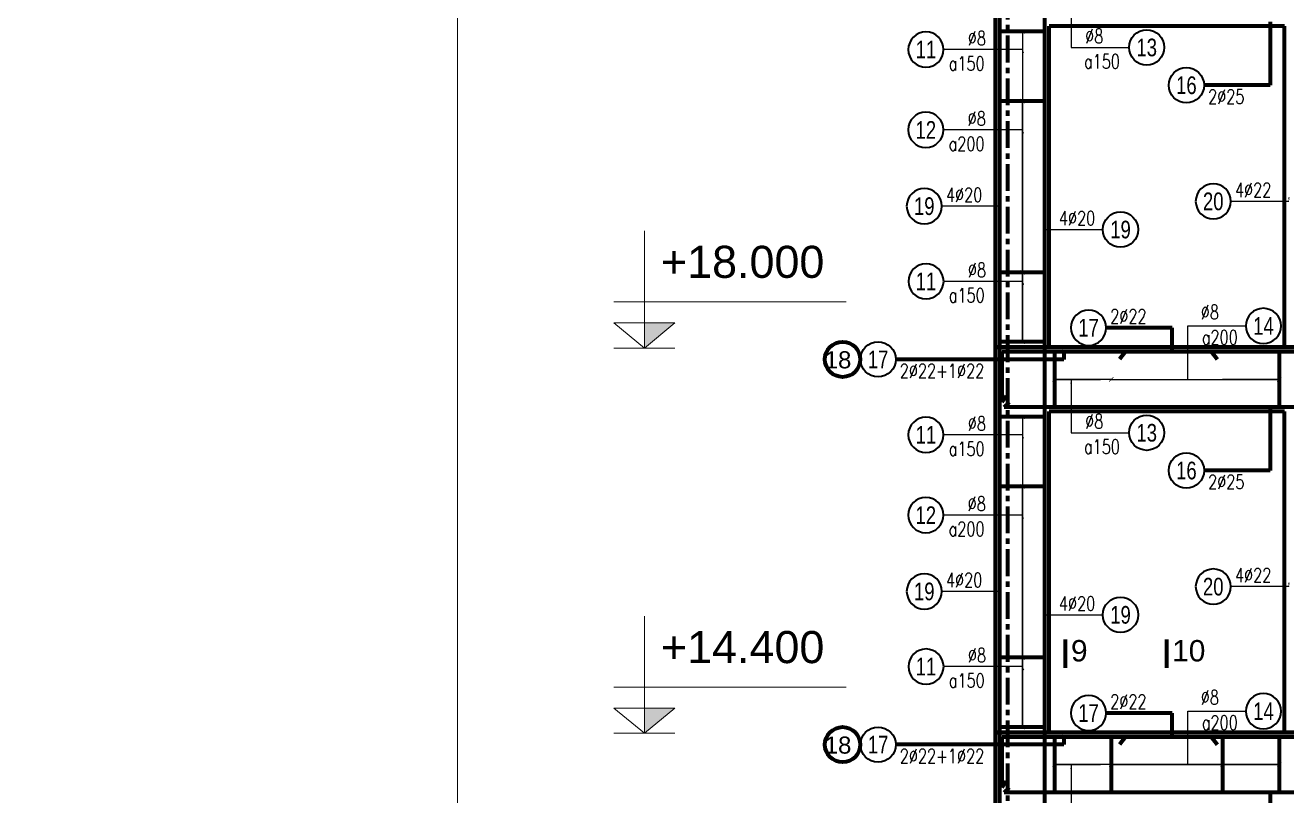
# Model space of a CAD drawing. Header units: millimetres. Extents: x 0 to 8478784, y 0 to 684185.
# Drawn here: x 3852944 to 3867676, y 368277 to 377277 of the extents above; entities that cross this region are included whole.
import ezdxf
from ezdxf.enums import TextEntityAlignment as Align

# ---------------------------------------------------------------- set-up
doc = ezdxf.new("R2010")
doc.units = ezdxf.units.MM
doc.header["$LTSCALE"] = 5000
doc.header["$MEASUREMENT"] = 0
doc.linetypes.add('CENTER', pattern=[2, 1.25, -0.25, 0.25, -0.25])
for name, color, linetype, lineweight in [('00-XMT.Axes', 22, 'CENTER', 15), ('00-XMT.Text', 4, 'Continuous', 20), ('02-XMT.Beams', 94, 'Continuous', 25), ('02-XMT.Beams-Text', 7, 'Continuous', 20), ('02-XMT.Reinforcement', 1, 'Continuous', 40), ('03-XMT.Stirrup', 3, 'Continuous', 25), ('NET KY HIEU', 31, 'Continuous', 20), ('net thay', 7, 'Continuous', 15), ('THEP', 1, 'Continuous', 35)]:
    doc.layers.add(name, color=color, linetype=linetype, lineweight=lineweight)
doc.styles.add('CHU THUONG', font='chhbg.shx', dxfattribs={"width": 0.8, "height": 220})
doc.styles.add('huan-vnari', font='VNARIAL.TTF', dxfattribs={"height": 300})
doc.styles.add('romans.shx', font='romans.shx', dxfattribs={"width": 0.75, "bigfont": 'vns.shx'})
doc.styles.add('S1', font='VHARIAL.TTF', dxfattribs={"height": 200})
doc.styles.add('VNARIALH', font='VHARIAL.TTF')
doc.styles.add('vnsimli 0.7', font='vnsimli.shx', dxfattribs={"width": 0.75})
doc.dimstyles.new('XMT 1-1-100', dxfattribs={"dimscale": 100, "dimtxt": 2.5, "dimasz": 1, "dimexe": 1, "dimexo": 0, "dimgap": 0.5, "dimtad": 1, "dimdec": 0, "dimzin": 0, "dimdsep": 46, "dimtxsty": 'vnsimli 0.7', "dimblk": 'ARCHTICK', "dimcen": 1.5, "dimdle": 1, "dimclrd": 8, "dimclre": 8, "dimclrt": 116, "dimadec": 0, "dimazin": 0, "dimtfac": 1, "dimtdec": 0, "dimtofl": 0, "dimtmove": 0, "dimatfit": 3, "dimfxl": 0.18, "dimtolj": 1, "dimtzin": 0, "dimarcsym": 0})

# ---------------------------------------------------------------- blocks, each defined once
blk = doc.blocks.new('cot')
at = {"layer": 'NET KY HIEU', "color": 7}
for p, q in [((0, 615), (0, 0)), ((1060, 242.6), (-160.4, 242.6)), ((0, 0), (-159.9, 132.6)), ((159.9, 132.6), (-159.9, 132.6)), ((0, 0), (159.9, 132.6))]:
    blk.add_line(p, q, dxfattribs=at)
at = {"layer": 'NET KY HIEU', "color": 1, "ltscale": 600}
blk.add_line((160.4, 0), (-160.4, 0), dxfattribs=at)
at = {"layer": 'NET KY HIEU', "ltscale": 600}
blk.add_solid([(0, 0), (0, 132.6), (159.9, 132.6)], dxfattribs=at)
at = {"layer": 'NET KY HIEU', "color": 3, "style": 'CHU THUONG', "width": 0.8}
blk.add_attdef('%%P0.000', text='', height=220, dxfattribs=at).set_placement((86.9, 452.6), align=Align.MIDDLE_LEFT)
blk = doc.blocks.new('_ArchTick')
at = {"color": 0, "linetype": 'ByBlock', "const_width": 0.15}
blk.add_lwpolyline([(-0.5, -0.5), (0.5, 0.5)], dxfattribs=at)
blk = doc.blocks.new('dk2')
at = {"color": 8}
blk.add_circle((312, 0), 312, dxfattribs=at)
at = {"layer": '00-XMT.Text', "color": 3, "style": 'romans.shx', "width": 0.75}
for tag, p in [('DK', (-678, 106)), ('KC', (-797, -372))]:
    blk.add_attdef(tag, p, '', height=250, dxfattribs=at)
at = {"layer": '00-XMT.Text', "color": 7, "style": 'VNARIALH', "width": 0.75}
blk.add_attdef('SH', text='', height=312, dxfattribs=at).set_placement((312, 0), align=Align.MIDDLE)

msp = doc.modelspace()

# ---------------------------------------------------------------- linework, layer by layer
at = {"layer": '00-XMT.Axes', "color": 8, "lineweight": 100, "ltscale": 0.05}
msp.add_line((3864414, 387655.8), (3864414, 351015.8), dxfattribs=at)
at = {"layer": '02-XMT.Beams', "color": 2, "lineweight": 100}
for p, q in [((3864276.5, 351015.8), (3864276.5, 387015.8)), ((3864901.5, 373515.8), (3864901.5, 377265.8)), ((3864901.5, 373515.8), (3864901.5, 377265.8)), ((3867651.5, 377265.8), (3864901.5, 377265.8)), ((3864901.5, 373515.8), (3864901.5, 377265.8)), ((3867651.5, 377265.8), (3864901.5, 377265.8)), ((3864901.5, 373515.8), (3864901.5, 377265.8)), ((3867651.5, 377265.8), (3864901.5, 377265.8)), ((3867651.5, 373515.8), (3867651.5, 377265.8)), ((3867651.5, 373515.8), (3867651.5, 377265.8)), ((3867651.5, 373515.8), (3867651.5, 377265.8)), ((3864851.5, 376390.8), (3864326.5, 376390.8)), ((3864851.5, 374390.8), (3864326.5, 374390.8)), ((3877301.5, 373515.8), (3864276.5, 373515.8)), ((3877301.5, 373515.8), (3864276.5, 373515.8)), ((3864851.5, 373578.2), (3864326.5, 373578.2)), ((3867651.5, 373515.8), (3864901.5, 373515.8)), ((3867651.5, 373515.8), (3864901.5, 373515.8)), ((3864901.5, 369015.8), (3864901.5, 372765.8)), ((3867651.5, 372765.8), (3864901.5, 372765.8)), ((3864901.5, 369015.8), (3864901.5, 372765.8)), ((3867651.5, 372765.8), (3864901.5, 372765.8)), ((3864901.5, 369015.8), (3864901.5, 372765.8)), ((3867651.5, 372765.8), (3864901.5, 372765.8)), ((3867651.5, 369015.8), (3867651.5, 372765.8)), ((3867651.5, 369015.8), (3867651.5, 372765.8)), ((3867651.5, 369015.8), (3867651.5, 372765.8)), ((3864851.5, 371890.8), (3864326.5, 371890.8)), ((3864851.5, 369890.8), (3864326.5, 369890.8)), ((3864851.5, 369078.2), (3864326.5, 369078.2)), ((3877301.5, 369015.8), (3864276.5, 369015.8)), ((3877301.5, 369015.8), (3864276.5, 369015.8)), ((3867651.5, 369015.8), (3864901.5, 369015.8)), ((3867651.5, 369015.8), (3864901.5, 369015.8))]:
    msp.add_line(p, q, dxfattribs=at)
at = {"layer": '02-XMT.Beams', "color": 8, "lineweight": 100}
for p, q in [((3864276.5, 373515.8), (3877301.5, 373515.8)), ((3864276.5, 369015.8), (3877301.5, 369015.8))]:
    msp.add_line(p, q, dxfattribs=at)
at = {"layer": '02-XMT.Beams', "linetype": 'Continuous', "lineweight": 15}
msp.add_lwpolyline([(3857991, 346603.5), (3857991, 388603.5), (3887691, 388603.5), (3887691, 346603.5)], close=True, dxfattribs=at)
at = {"layer": '02-XMT.Beams', "lineweight": 100}
for centre in [(3862489.7, 373374.5), (3862489.7, 368874.5)]:
    msp.add_circle(centre, 206.2, dxfattribs=at)
at = {"layer": '02-XMT.Beams-Text', "lineweight": 100}
for p, q in [((3867481.5, 377315.8), (3867481.5, 376576.5)), ((3867481.5, 376576.5), (3866710.4, 376576.5)), ((3866338.8, 373744), (3865567.7, 373744)), ((3866338.8, 373465.8), (3866338.8, 373744)), ((3865074, 373374.5), (3863109.9, 373374.5)), ((3865074, 373465.8), (3865074, 373374.5)), ((3867481.5, 372815.8), (3867481.5, 372076.5)), ((3867481.5, 372076.5), (3866710.4, 372076.5)), ((3865090.2, 370102.6), (3865090.2, 369770.8)), ((3866271.5, 370102.6), (3866271.5, 369770.8)), ((3866338.8, 369244), (3865567.7, 369244)), ((3866338.8, 368965.8), (3866338.8, 369244)), ((3865074, 368965.8), (3865074, 368874.5)), ((3865074, 368874.5), (3863109.9, 368874.5)), ((3867481.5, 368315.8), (3867481.5, 367576.5))]:
    msp.add_line(p, q, dxfattribs=at)
at = {"layer": '02-XMT.Reinforcement', "lineweight": 100}
for p, q in [((3864326.5, 351015.8), (3864326.5, 386965.8)), ((3864851.5, 351015.8), (3864851.5, 386965.8)), ((3864351.5, 372875.1), (3864351.5, 373465.8)), ((3864351.5, 373465.8), (3877251.5, 373465.8)), ((3864351.5, 372875.1), (3864351.5, 373465.8)), ((3864351.5, 373465.8), (3877251.5, 373465.8)), ((3864351.5, 372875.1), (3864351.5, 373465.8)), ((3864351.5, 373465.8), (3877251.5, 373465.8)), ((3865794.3, 373465.8), (3865724.3, 373377)), ((3866793.2, 373465.8), (3866863.2, 373377)), ((3864351.5, 372875.1), (3864402.8, 372948.9)), ((3864351.5, 372875.1), (3864402.8, 372948.9)), ((3864351.5, 372875.1), (3864402.8, 372948.9)), ((3864376.5, 372815.8), (3864439.6, 372874.5)), ((3864376.5, 372815.8), (3864439.6, 372874.5)), ((3864376.5, 372815.8), (3864439.6, 372874.5)), ((3877201.5, 372815.8), (3864376.5, 372815.8)), ((3877201.5, 372815.8), (3864376.5, 372815.8)), ((3877201.5, 372815.8), (3864376.5, 372815.8)), ((3864351.5, 368375.1), (3864351.5, 368965.8)), ((3864351.5, 368965.8), (3877251.5, 368965.8)), ((3864351.5, 368375.1), (3864351.5, 368965.8)), ((3864351.5, 368965.8), (3877251.5, 368965.8)), ((3864351.5, 368375.1), (3864351.5, 368965.8)), ((3864351.5, 368965.8), (3877251.5, 368965.8)), ((3865794.3, 368965.8), (3865724.3, 368877)), ((3866793.2, 368965.8), (3866863.2, 368877)), ((3864351.5, 368375.1), (3864402.8, 368448.9)), ((3864351.5, 368375.1), (3864402.8, 368448.9)), ((3864351.5, 368375.1), (3864402.8, 368448.9)), ((3864376.5, 368315.8), (3864439.6, 368374.5)), ((3864376.5, 368315.8), (3864439.6, 368374.5)), ((3864376.5, 368315.8), (3864439.6, 368374.5)), ((3877201.5, 368315.8), (3864376.5, 368315.8)), ((3877201.5, 368315.8), (3864376.5, 368315.8)), ((3877201.5, 368315.8), (3864376.5, 368315.8))]:
    msp.add_line(p, q, dxfattribs=at)
at = {"layer": '03-XMT.Stirrup', "lineweight": 100}
for p, q in [((3864851.5, 377203.2), (3864326.5, 377203.2)), ((3864964, 373465.8), (3864964, 372815.8)), ((3867589, 373465.8), (3867589, 372815.8)), ((3864851.5, 372703.2), (3864326.5, 372703.2)), ((3864964, 368965.8), (3864964, 368315.8)), ((3865626.5, 368965.8), (3865626.5, 368315.8)), ((3866926.5, 368965.8), (3866926.5, 368315.8)), ((3867589, 368965.8), (3867589, 368315.8))]:
    msp.add_line(p, q, dxfattribs=at)
at = {"layer": 'net thay', "linetype": 'CENTER', "lineweight": 15}
msp.add_circle((3911642, 421190.5), 262994, dxfattribs=at)

# ---------------------------------------------------------------- block references
at = {"layer": '02-XMT.Beams-Text', "lineweight": 100, "xscale": 46.875, "yscale": 46.875, "zscale": 46.875}
for p, rotation in [((3865074, 373465.8), 90), ((3866338.8, 373465.8), 270), ((3867481.5, 372815.8), 90), ((3865074, 368965.8), 90), ((3866338.8, 368965.8), 270), ((3867481.5, 368315.8), 90)]:
    msp.add_blockref('_ArchTick', p, dxfattribs=dict(at, rotation=rotation))
at = {"layer": 'NET KY HIEU', "linetype": 'Continuous'}
ref = msp.add_blockref('cot', (3860175, 373507), dxfattribs=dict(at, xscale=2.224530621897429, yscale=2.22453062175191, zscale=2.224530621771855))
ref.add_attrib('%%P0.000', '+18.000', dxfattribs={"color": 3, "height": 375, "style": 'huan-vnari'}).set_placement((3860368.3, 374513.8), align=Align.MIDDLE_LEFT)
ref = msp.add_blockref('cot', (3860175, 369007), dxfattribs=dict(at, xscale=2.224530621897429, yscale=2.22453062175191, zscale=2.224530621771855))
ref.add_attrib('%%P0.000', '+14.400', dxfattribs={"color": 3, "height": 375, "style": 'huan-vnari'}).set_placement((3860368.3, 370013.8), align=Align.MIDDLE_LEFT)
at = {"layer": 'THEP'}
ref = msp.add_blockref('dk2', (3863668.5, 376992.9), dxfattribs=dict(at, xscale=-0.6599981253966689, yscale=0.6599981250183191, zscale=0.659998125))
ref.add_attrib('SH', '11', dxfattribs={"layer": '00-XMT.Text', "color": 7, "height": 206.25, "rotation": 360, "style": 'VNARIALH', "width": 0.75}).set_placement((3863462.2, 376992.9), align=Align.MIDDLE)
ref.add_attrib('DK', '%%c8', (3863951.6, 377043.6), dxfattribs={"layer": '00-XMT.Text', "color": 3, "height": 165, "rotation": 360, "style": 'romans.shx', "width": 0.75})
ref.add_attrib('KC', 'a150', (3863728.8, 376747.7), dxfattribs={"layer": '00-XMT.Text', "color": 3, "height": 165, "rotation": 360, "style": 'romans.shx', "width": 0.75})
ref = msp.add_blockref('dk2', (3865834.8, 377017.8), dxfattribs=dict(at, xscale=0.6599981251638383, yscale=0.6599981250183191, zscale=0.659998125))
ref.add_attrib('SH', '13', dxfattribs={"layer": '00-XMT.Text', "color": 7, "height": 206.25, "style": 'VNARIALH', "width": 0.75}).set_placement((3866041.1, 377017.8), align=Align.MIDDLE)
ref.add_attrib('DK', '%%c8', (3865321.8, 377068.4), dxfattribs={"layer": '00-XMT.Text', "color": 3, "height": 165, "style": 'romans.shx', "width": 0.75})
ref.add_attrib('KC', 'a150', (3865308.9, 376772.5), dxfattribs={"layer": '00-XMT.Text', "color": 3, "height": 165, "style": 'romans.shx', "width": 0.75})
ref = msp.add_blockref('dk2', (3866710.4, 376576.5), dxfattribs=dict(at, xscale=0.6599981253966689, yscale=0.6599981250183191, zscale=0.659998125, rotation=180))
ref.add_attrib('SH', '16', dxfattribs={"layer": '00-XMT.Text', "color": 7, "height": 206.25, "style": 'VNARIALH', "width": 0.75}).set_placement((3866504.2, 376576.5), align=Align.MIDDLE)
ref.add_attrib('DK', '2%%c25', (3866757.9, 376360.9), dxfattribs={"layer": '00-XMT.Text', "color": 3, "height": 165, "style": 'romans.shx', "width": 0.75})
ref = msp.add_blockref('dk2', (3863667.2, 376055.7), dxfattribs=dict(at, xscale=-0.6599981253966689, yscale=0.6599981250183191, zscale=0.659998125))
ref.add_attrib('SH', '12', dxfattribs={"layer": '00-XMT.Text', "color": 7, "height": 206.25, "rotation": 360, "style": 'VNARIALH', "width": 0.75}).set_placement((3863461, 376055.7), align=Align.MIDDLE)
ref.add_attrib('DK', '%%c8', (3863950.4, 376106.4), dxfattribs={"layer": '00-XMT.Text', "color": 3, "height": 165, "rotation": 360, "style": 'romans.shx', "width": 0.75})
ref.add_attrib('KC', 'a200', (3863727.6, 375810.5), dxfattribs={"layer": '00-XMT.Text', "color": 3, "height": 165, "rotation": 360, "style": 'romans.shx', "width": 0.75})
ref = msp.add_blockref('dk2', (3867024.2, 375220.3), dxfattribs=dict(at, xscale=-0.6599981253966689, yscale=0.6599981250183191, zscale=0.659998125))
ref.add_attrib('SH', '20', dxfattribs={"layer": '00-XMT.Text', "color": 7, "height": 206.25, "style": 'VNARIALH', "width": 0.75}).set_placement((3866817.9, 375220.3), align=Align.MIDDLE)
ref.add_attrib('DK', '4%%c22', (3867071.6, 375270.9), dxfattribs={"layer": '00-XMT.Text', "color": 3, "height": 165, "style": 'romans.shx', "width": 0.75})
ref = msp.add_blockref('dk2', (3863649.2, 375164), dxfattribs=dict(at, xscale=-0.6599981253966689, yscale=0.6599981250183191, zscale=0.659998125))
ref.add_attrib('SH', '19', dxfattribs={"layer": '00-XMT.Text', "color": 7, "height": 206.25, "style": 'VNARIALH', "width": 0.75}).set_placement((3863442.9, 375164), align=Align.MIDDLE)
ref.add_attrib('DK', '4%%c20', (3863696.6, 375214.7), dxfattribs={"layer": '00-XMT.Text', "color": 3, "height": 165, "style": 'romans.shx', "width": 0.75})
ref = msp.add_blockref('dk2', (3865528.8, 374890.8), dxfattribs=dict(at, xscale=0.6599981251638383, yscale=0.6599981250183191, zscale=0.659998125))
ref.add_attrib('SH', '19', dxfattribs={"layer": '00-XMT.Text', "color": 7, "height": 206.25, "style": 'VNARIALH', "width": 0.75}).set_placement((3865735.1, 374890.8), align=Align.MIDDLE)
ref.add_attrib('DK', '4%%c20', (3865015.8, 374941.5), dxfattribs={"layer": '00-XMT.Text', "color": 3, "height": 165, "style": 'romans.shx', "width": 0.75})
ref = msp.add_blockref('dk2', (3863669.7, 374285.8), dxfattribs=dict(at, xscale=-0.6599981253966689, yscale=0.6599981250183191, zscale=0.659998125))
ref.add_attrib('SH', '11', dxfattribs={"layer": '00-XMT.Text', "color": 7, "height": 206.25, "style": 'VNARIALH', "width": 0.75}).set_placement((3863463.5, 374285.8), align=Align.MIDDLE)
ref.add_attrib('DK', '%%c8', (3863952.9, 374336.4), dxfattribs={"layer": '00-XMT.Text', "color": 3, "height": 165, "style": 'romans.shx', "width": 0.75})
ref.add_attrib('KC', 'a150', (3863730.1, 374040.5), dxfattribs={"layer": '00-XMT.Text', "color": 3, "height": 165, "style": 'romans.shx', "width": 0.75})
ref = msp.add_blockref('dk2', (3865567.7, 373744), dxfattribs=dict(at, xscale=-0.6599981253966689, yscale=0.6599981250183191, zscale=0.659998125))
ref.add_attrib('SH', '17', dxfattribs={"layer": '00-XMT.Text', "color": 7, "height": 206.25, "style": 'VNARIALH', "width": 0.75}).set_placement((3865361.4, 373744), align=Align.MIDDLE)
ref.add_attrib('DK', '2%%c22', (3865615.1, 373794.6), dxfattribs={"layer": '00-XMT.Text', "color": 3, "height": 165, "style": 'romans.shx', "width": 0.75})
ref = msp.add_blockref('dk2', (3867198.1, 373764.8), dxfattribs=dict(at, xscale=-0.6599981253966689, yscale=0.659998125047423, zscale=0.659998125, rotation=180))
ref.add_attrib('SH', '14', dxfattribs={"layer": '00-XMT.Text', "color": 7, "height": 206.25, "style": 'VNARIALH', "width": 0.75}).set_placement((3867404.3, 373764.8), align=Align.MIDDLE)
ref.add_attrib('DK', 'a200', (3866685.1, 373549.1), dxfattribs={"layer": '00-XMT.Text', "color": 3, "height": 165, "style": 'romans.shx', "width": 0.75})
ref.add_attrib('KC', '%%c8', (3866672.2, 373845), dxfattribs={"layer": '00-XMT.Text', "color": 3, "height": 165, "style": 'romans.shx', "width": 0.75})
ref = msp.add_blockref('dk2', (3863109.9, 373374.5), dxfattribs=dict(at, xscale=0.6599981253966689, yscale=0.659998125047423, zscale=0.659998125, rotation=180))
ref.add_attrib('SH', '17', dxfattribs={"layer": '00-XMT.Text', "color": 7, "height": 206.25, "style": 'VNARIALH', "width": 0.75}).set_placement((3862903.7, 373374.5), align=Align.MIDDLE)
ref.add_attrib('DK', '2%%c22+1%%c22', (3863157.4, 373158.9), dxfattribs={"layer": '00-XMT.Text', "color": 3, "height": 165, "style": 'romans.shx', "width": 0.75})
ref = msp.add_blockref('dk2', (3865834.8, 372517.8), dxfattribs=dict(at, xscale=0.6599981251638383, yscale=0.6599981250183191, zscale=0.659998125))
ref.add_attrib('SH', '13', dxfattribs={"layer": '00-XMT.Text', "color": 7, "height": 206.25, "style": 'VNARIALH', "width": 0.75}).set_placement((3866041.1, 372517.8), align=Align.MIDDLE)
ref.add_attrib('DK', '%%c8', (3865321.8, 372568.4), dxfattribs={"layer": '00-XMT.Text', "color": 3, "height": 165, "style": 'romans.shx', "width": 0.75})
ref.add_attrib('KC', 'a150', (3865308.9, 372272.5), dxfattribs={"layer": '00-XMT.Text', "color": 3, "height": 165, "style": 'romans.shx', "width": 0.75})
ref = msp.add_blockref('dk2', (3863668.5, 372492.9), dxfattribs=dict(at, xscale=-0.6599981253966689, yscale=0.6599981250183191, zscale=0.659998125))
ref.add_attrib('SH', '11', dxfattribs={"layer": '00-XMT.Text', "color": 7, "height": 206.25, "rotation": 360, "style": 'VNARIALH', "width": 0.75}).set_placement((3863462.2, 372492.9), align=Align.MIDDLE)
ref.add_attrib('DK', '%%c8', (3863951.6, 372543.6), dxfattribs={"layer": '00-XMT.Text', "color": 3, "height": 165, "rotation": 360, "style": 'romans.shx', "width": 0.75})
ref.add_attrib('KC', 'a150', (3863728.8, 372247.7), dxfattribs={"layer": '00-XMT.Text', "color": 3, "height": 165, "rotation": 360, "style": 'romans.shx', "width": 0.75})
ref = msp.add_blockref('dk2', (3866710.4, 372076.5), dxfattribs=dict(at, xscale=0.6599981253966689, yscale=0.6599981250183191, zscale=0.659998125, rotation=180))
ref.add_attrib('SH', '16', dxfattribs={"layer": '00-XMT.Text', "color": 7, "height": 206.25, "style": 'VNARIALH', "width": 0.75}).set_placement((3866504.2, 372076.5), align=Align.MIDDLE)
ref.add_attrib('DK', '2%%c25', (3866757.9, 371860.9), dxfattribs={"layer": '00-XMT.Text', "color": 3, "height": 165, "style": 'romans.shx', "width": 0.75})
ref = msp.add_blockref('dk2', (3863667.2, 371555.7), dxfattribs=dict(at, xscale=-0.6599981253966689, yscale=0.6599981250183191, zscale=0.659998125))
ref.add_attrib('SH', '12', dxfattribs={"layer": '00-XMT.Text', "color": 7, "height": 206.25, "rotation": 360, "style": 'VNARIALH', "width": 0.75}).set_placement((3863461, 371555.7), align=Align.MIDDLE)
ref.add_attrib('DK', '%%c8', (3863950.4, 371606.4), dxfattribs={"layer": '00-XMT.Text', "color": 3, "height": 165, "rotation": 360, "style": 'romans.shx', "width": 0.75})
ref.add_attrib('KC', 'a200', (3863727.6, 371310.5), dxfattribs={"layer": '00-XMT.Text', "color": 3, "height": 165, "rotation": 360, "style": 'romans.shx', "width": 0.75})
ref = msp.add_blockref('dk2', (3863649.2, 370664), dxfattribs=dict(at, xscale=-0.6599981253966689, yscale=0.6599981250183191, zscale=0.659998125))
ref.add_attrib('SH', '19', dxfattribs={"layer": '00-XMT.Text', "color": 7, "height": 206.25, "style": 'VNARIALH', "width": 0.75}).set_placement((3863442.9, 370664), align=Align.MIDDLE)
ref.add_attrib('DK', '4%%c20', (3863696.6, 370714.7), dxfattribs={"layer": '00-XMT.Text', "color": 3, "height": 165, "style": 'romans.shx', "width": 0.75})
ref = msp.add_blockref('dk2', (3867024.2, 370720.3), dxfattribs=dict(at, xscale=-0.6599981253966689, yscale=0.6599981250183191, zscale=0.659998125))
ref.add_attrib('SH', '20', dxfattribs={"layer": '00-XMT.Text', "color": 7, "height": 206.25, "style": 'VNARIALH', "width": 0.75}).set_placement((3866817.9, 370720.3), align=Align.MIDDLE)
ref.add_attrib('DK', '4%%c22', (3867071.6, 370770.9), dxfattribs={"layer": '00-XMT.Text', "color": 3, "height": 165, "style": 'romans.shx', "width": 0.75})
ref = msp.add_blockref('dk2', (3865528.8, 370390.8), dxfattribs=dict(at, xscale=0.6599981251638383, yscale=0.6599981250183191, zscale=0.659998125))
ref.add_attrib('SH', '19', dxfattribs={"layer": '00-XMT.Text', "color": 7, "height": 206.25, "style": 'VNARIALH', "width": 0.75}).set_placement((3865735.1, 370390.8), align=Align.MIDDLE)
ref.add_attrib('DK', '4%%c20', (3865015.8, 370441.5), dxfattribs={"layer": '00-XMT.Text', "color": 3, "height": 165, "style": 'romans.shx', "width": 0.75})
ref = msp.add_blockref('dk2', (3863669.7, 369785.8), dxfattribs=dict(at, xscale=-0.6599981253966689, yscale=0.6599981250183191, zscale=0.659998125))
ref.add_attrib('SH', '11', dxfattribs={"layer": '00-XMT.Text', "color": 7, "height": 206.25, "style": 'VNARIALH', "width": 0.75}).set_placement((3863463.5, 369785.8), align=Align.MIDDLE)
ref.add_attrib('DK', '%%c8', (3863952.9, 369836.4), dxfattribs={"layer": '00-XMT.Text', "color": 3, "height": 165, "style": 'romans.shx', "width": 0.75})
ref.add_attrib('KC', 'a150', (3863730.1, 369540.5), dxfattribs={"layer": '00-XMT.Text', "color": 3, "height": 165, "style": 'romans.shx', "width": 0.75})
ref = msp.add_blockref('dk2', (3867198.1, 369264.8), dxfattribs=dict(at, xscale=-0.6599981253966689, yscale=0.659998125047423, zscale=0.659998125, rotation=180))
ref.add_attrib('SH', '14', dxfattribs={"layer": '00-XMT.Text', "color": 7, "height": 206.25, "style": 'VNARIALH', "width": 0.75}).set_placement((3867404.3, 369264.8), align=Align.MIDDLE)
ref.add_attrib('DK', 'a200', (3866685.1, 369049.1), dxfattribs={"layer": '00-XMT.Text', "color": 3, "height": 165, "style": 'romans.shx', "width": 0.75})
ref.add_attrib('KC', '%%c8', (3866672.2, 369345), dxfattribs={"layer": '00-XMT.Text', "color": 3, "height": 165, "style": 'romans.shx', "width": 0.75})
ref = msp.add_blockref('dk2', (3865567.7, 369244), dxfattribs=dict(at, xscale=-0.6599981253966689, yscale=0.6599981250183191, zscale=0.659998125))
ref.add_attrib('SH', '17', dxfattribs={"layer": '00-XMT.Text', "color": 7, "height": 206.25, "style": 'VNARIALH', "width": 0.75}).set_placement((3865361.4, 369244), align=Align.MIDDLE)
ref.add_attrib('DK', '2%%c22', (3865615.1, 369294.6), dxfattribs={"layer": '00-XMT.Text', "color": 3, "height": 165, "style": 'romans.shx', "width": 0.75})
ref = msp.add_blockref('dk2', (3863109.9, 368874.5), dxfattribs=dict(at, xscale=0.6599981253966689, yscale=0.659998125047423, zscale=0.659998125, rotation=180))
ref.add_attrib('SH', '17', dxfattribs={"layer": '00-XMT.Text', "color": 7, "height": 206.25, "style": 'VNARIALH', "width": 0.75}).set_placement((3862903.7, 368874.5), align=Align.MIDDLE)
ref.add_attrib('DK', '2%%c22+1%%c22', (3863157.4, 368658.9), dxfattribs={"layer": '00-XMT.Text', "color": 3, "height": 165, "style": 'romans.shx', "width": 0.75})

# ---------------------------------------------------------------- texts
at = {"layer": '02-XMT.Beams', "lineweight": 100, "char_height": 200, "width": 165.5, "attachment_point": 9, "style": 'S1'}
for insert in [(3862591.7, 373266.5), (3862591.7, 368766.5)]:
    msp.add_mtext('18', dxfattribs=dict(at, insert=insert))
at = {"layer": '02-XMT.Beams-Text', "lineweight": 100, "char_height": 250, "width": 232.5, "attachment_point": 1, "style": 'S1'}
for s, insert in [('9', (3865156.5, 370096.4)), ('10', (3866337.8, 370096.4))]:
    msp.add_mtext(s, dxfattribs=dict(at, insert=insert))

# ---------------------------------------------------------------- leaders
at = {"layer": '02-XMT.Beams', "lineweight": 100}
for points, override in [([(3865157.5, 377640.8), (3865157.5, 377017.8), (3865834.8, 377017.8)], {"dimasz": 0.5, "dimgap": 0.5, "dimtad": 0}), ([(3864589, 377203.2), (3864589, 373578.2)], {"dimasz": 0.5, "dimtad": 0, "dimldrblk": 'ArchTick'}), ([(3864588.4, 377000), (3864590.2, 376992.9), (3863668.5, 376992.9)], {"dimasz": 0.5, "dimgap": 0.5, "dimtad": 0}), ([(3864589, 376390.8), (3864589, 374390.8)], {"dimasz": 0.5, "dimtad": 0, "dimldrblk": 'ArchTick'}), ([(3864589, 374390.8), (3864589, 376390.8)], {"dimasz": 0.5, "dimtad": 0, "dimldrblk": 'ArchTick'}), ([(3864587.1, 376062.8), (3864589, 376055.7), (3863667.2, 376055.7)], {"dimasz": 0.5, "dimgap": 0.5, "dimtad": 0}), ([(3867701.5, 375217), (3867701.5, 375220.3), (3867024.2, 375220.3)], {"dimasz": 0.5, "dimgap": 0.5, "dimtad": 0}), ([(3864326.5, 375160.8), (3864326.5, 375164), (3863649.2, 375164)], {"dimasz": 0.5, "dimgap": 0.5, "dimtad": 0}), ([(3864851.5, 374887.5), (3864851.5, 374890.8), (3865528.8, 374890.8)], {"dimasz": 0.5, "dimgap": 0.5, "dimtad": 0}), ([(3864589, 373578.2), (3864589, 374390.8)], {"dimasz": 0.5, "dimtad": 0, "dimldrblk": 'ArchTick'}), ([(3864589.6, 374292.8), (3864591.5, 374285.8), (3863669.7, 374285.8)], {"dimasz": 0.5, "dimgap": 0.5, "dimtad": 0}), ([(3866520.8, 373141.8), (3866520.8, 373764.8), (3867198.1, 373764.8)], {"dimasz": 0.5, "dimgap": 0.5, "dimtad": 0}), ([(3864964, 373140.8), (3865501.5, 373140.8)], {"dimasz": 0.5, "dimtad": 0, "dimldrblk": 'ArchTick'}), ([(3865626.5, 373140.8), (3864964, 373140.8)], {"dimasz": 0.5, "dimtad": 0, "dimldrblk": 'ArchTick'}), ([(3865157.5, 373140.8), (3865157.5, 372517.8), (3865834.8, 372517.8)], {"dimasz": 0.5, "dimgap": 0.5, "dimtad": 0}), ([(3865626.5, 373140.8), (3866926.5, 373140.8), (3867589, 373140.8)], {"dimasz": 0.5, "dimtad": 0, "dimldrblk": 'ArchTick'}), ([(3867589, 373140.8), (3866926.5, 373140.8)], {"dimasz": 0.5, "dimtad": 0, "dimldrblk": 'ArchTick'}), ([(3864589, 372703.2), (3864589, 369078.2)], {"dimasz": 0.5, "dimtad": 0, "dimldrblk": 'ArchTick'}), ([(3864588.4, 372500), (3864590.2, 372492.9), (3863668.5, 372492.9)], {"dimasz": 0.5, "dimgap": 0.5, "dimtad": 0}), ([(3864589, 371890.8), (3864589, 369890.8)], {"dimasz": 0.5, "dimtad": 0, "dimldrblk": 'ArchTick'}), ([(3864589, 369890.8), (3864589, 371890.8)], {"dimasz": 0.5, "dimtad": 0, "dimldrblk": 'ArchTick'}), ([(3864587.1, 371562.8), (3864589, 371555.7), (3863667.2, 371555.7)], {"dimasz": 0.5, "dimgap": 0.5, "dimtad": 0}), ([(3864326.5, 370660.8), (3864326.5, 370664), (3863649.2, 370664)], {"dimasz": 0.5, "dimgap": 0.5, "dimtad": 0}), ([(3867701.5, 370717), (3867701.5, 370720.3), (3867024.2, 370720.3)], {"dimasz": 0.5, "dimgap": 0.5, "dimtad": 0}), ([(3864851.5, 370387.5), (3864851.5, 370390.8), (3865528.8, 370390.8)], {"dimasz": 0.5, "dimgap": 0.5, "dimtad": 0}), ([(3864589.6, 369792.8), (3864591.5, 369785.8), (3863669.7, 369785.8)], {"dimasz": 0.5, "dimgap": 0.5, "dimtad": 0}), ([(3864589, 369078.2), (3864589, 369890.8)], {"dimasz": 0.5, "dimtad": 0, "dimldrblk": 'ArchTick'}), ([(3866520.8, 368641.8), (3866520.8, 369264.8), (3867198.1, 369264.8)], {"dimasz": 0.5, "dimgap": 0.5, "dimtad": 0}), ([(3864964, 368640.8), (3865501.5, 368640.8)], {"dimasz": 0.5, "dimtad": 0, "dimldrblk": 'ArchTick'}), ([(3865626.5, 368640.8), (3864964, 368640.8)], {"dimasz": 0.5, "dimtad": 0, "dimldrblk": 'ArchTick'}), ([(3865157.5, 368640.8), (3865157.5, 368017.8), (3865834.8, 368017.8)], {"dimasz": 0.5, "dimgap": 0.5, "dimtad": 0}), ([(3865626.5, 368640.8), (3866926.5, 368640.8), (3867589, 368640.8)], {"dimasz": 0.5, "dimtad": 0, "dimldrblk": 'ArchTick'}), ([(3866926.5, 368640.8), (3865626.5, 368640.8)], {"dimasz": 0.5, "dimtad": 0, "dimldrblk": 'ArchTick'}), ([(3867589, 368640.8), (3866926.5, 368640.8)], {"dimasz": 0.5, "dimtad": 0, "dimldrblk": 'ArchTick'})]:
    msp.add_leader(points, dimstyle='XMT 1-1-100', override=override, dxfattribs=at)

doc.saveas('drawing.dxf')
